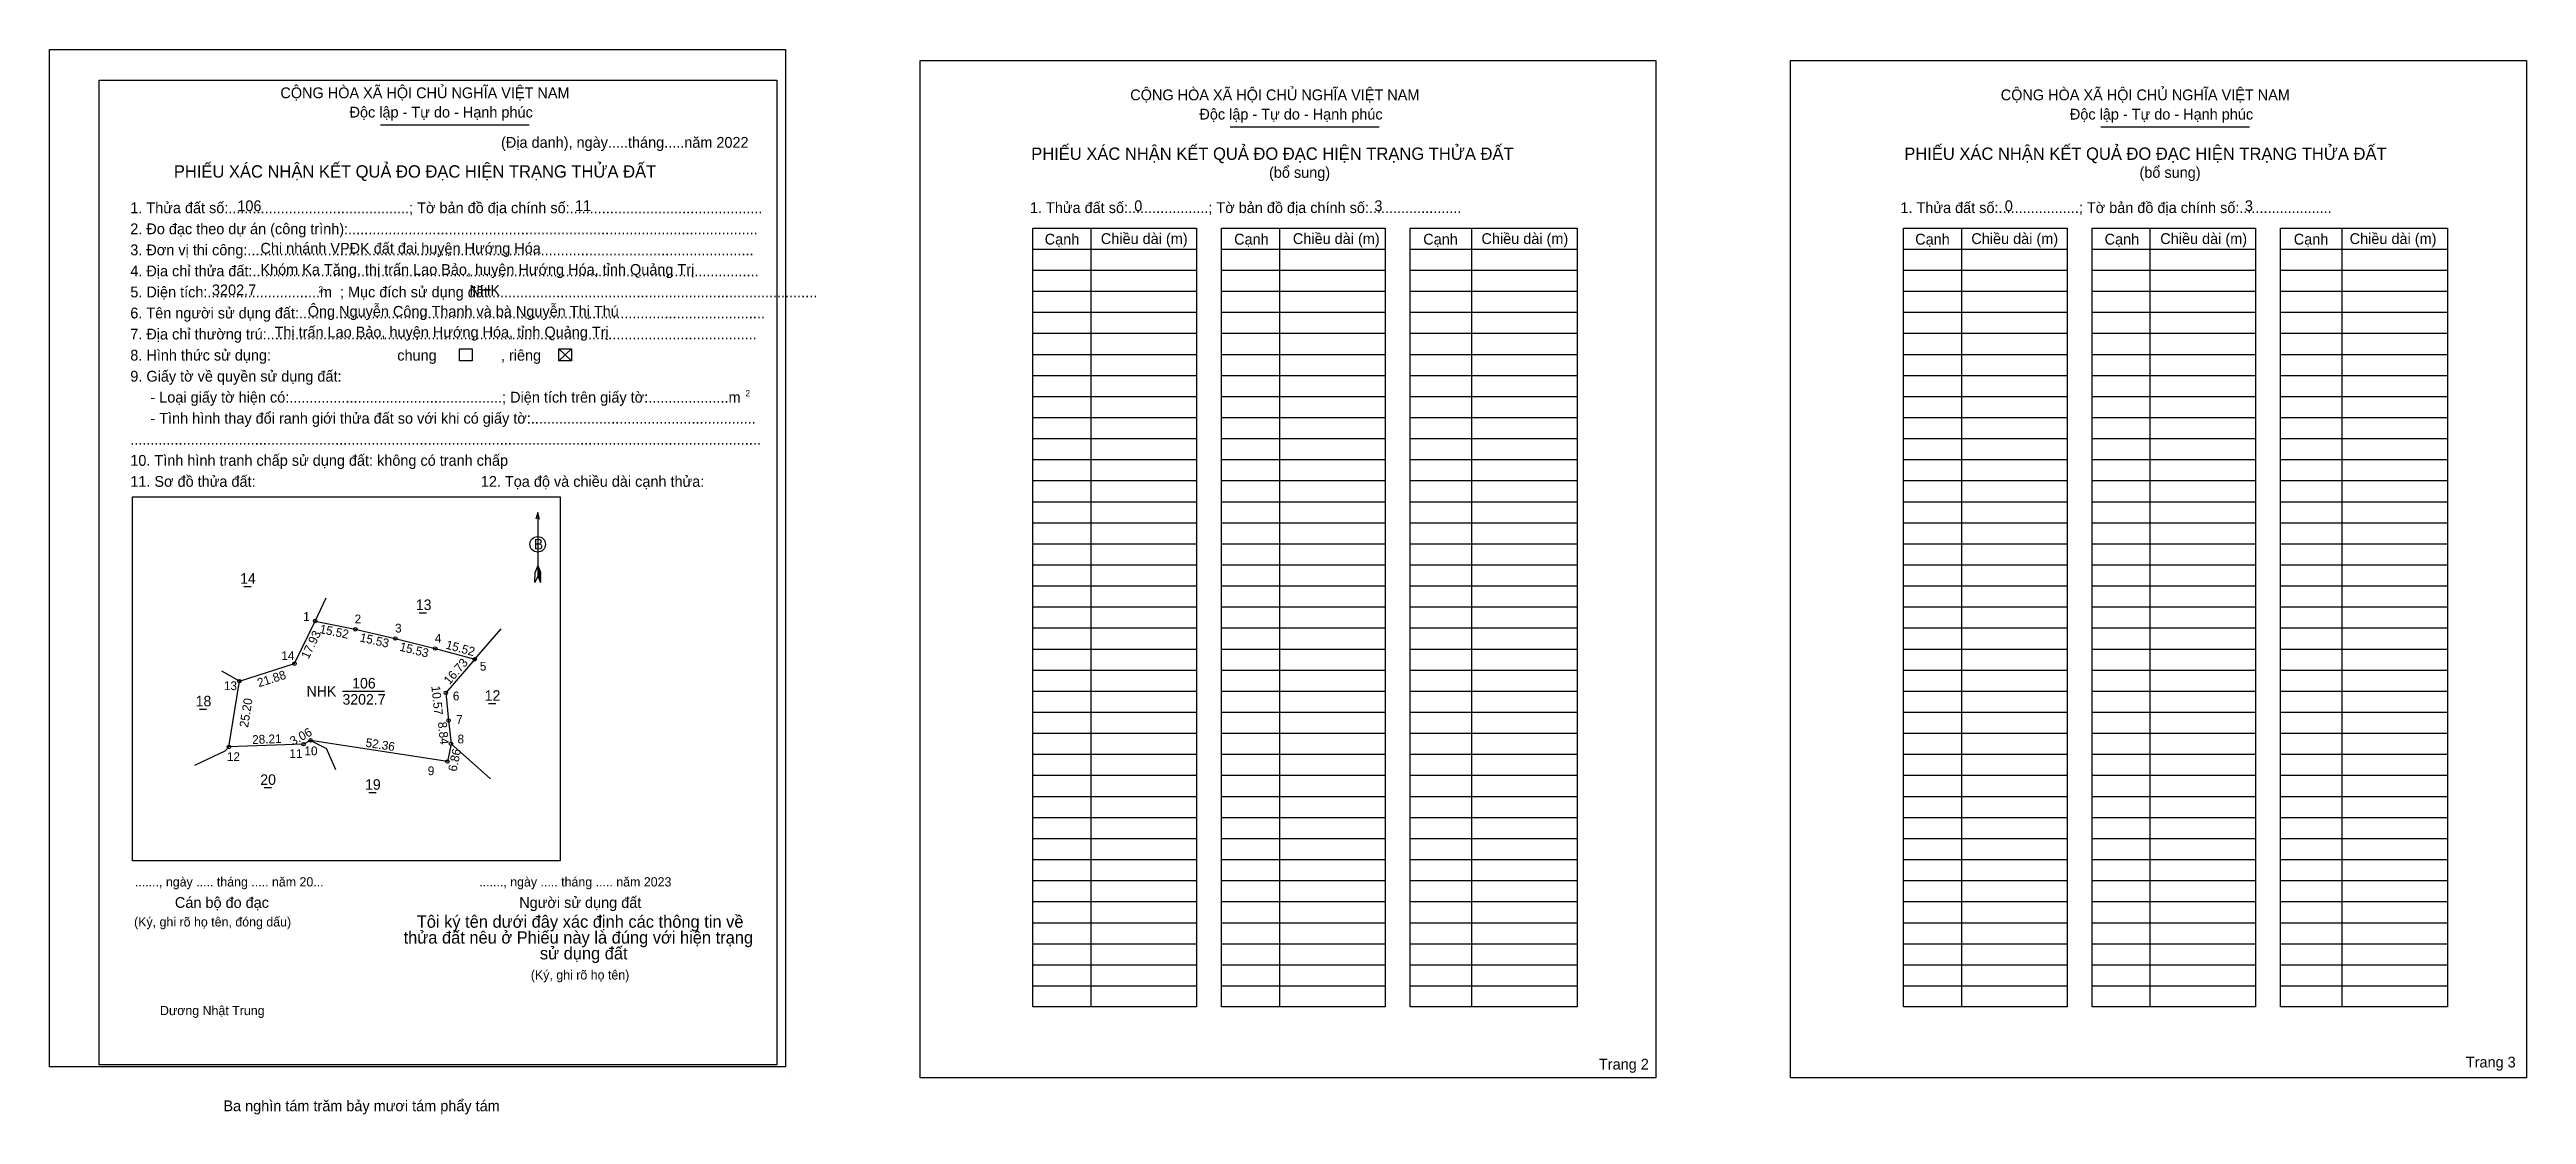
# Model space of a CAD drawing. Extents: x 537122 to 538059, y 1838646 to 1839049.
import ezdxf

# ---------------------------------------------------------------- set-up
doc = ezdxf.new("R2010")
doc.units = 0
for name, color, linetype in [('D2', 7, 'Continuous'), ('DAT CHUA SD', 7, 'Continuous'), ('giao thong 1 moi', 7, 'Continuous'), ('HT - CQ DT', 7, 'Continuous'), ('HT - ODT HT', 7, 'Continuous'), ('HT - TDTT DVO', 7, 'Continuous'), ('HT - TON GIAO', 7, 'Continuous'), ('HT - VAN HOA DT', 7, 'Continuous'), ('HT - Y TE DT', 7, 'Continuous'), ('KHUNG500', 7, 'Continuous'), ('KHUNGTEN', 7, 'Continuous'), ('NHT', 7, 'Continuous'), ('TEXT', 7, 'Continuous')]:
    doc.layers.add(name, color=color, linetype=linetype)

msp = doc.modelspace()

# ---------------------------------------------------------------- linework, layer by layer
at = {"layer": 'D2'}
for p, q in [((537122.43, 1839045.21), (537122.43, 1839045.21)), ((537451.74, 1839045.21), (537451.74, 1839045.21)), ((537247.61, 1839020.79), (537303.92, 1839020.79)), ((537569.11, 1839020.02), (537625.41, 1839020.02)), ((537898.42, 1839020.02), (537954.73, 1839020.02)), ((537516.39, 1838981.73), (537516.39, 1838686.93)), ((537587.72, 1838981.73), (537587.72, 1838686.93)), ((537660.38, 1838981.73), (537660.38, 1838686.93)), ((537845.7, 1838981.73), (537845.7, 1838686.93)), ((537917.03, 1838981.73), (537917.03, 1838686.93)), ((537989.69, 1838981.73), (537989.69, 1838686.93)), ((537494.48, 1838973.77), (537556.36, 1838973.77)), ((537565.81, 1838973.77), (537627.69, 1838973.77)), ((537637.14, 1838973.77), (537700.35, 1838973.77)), ((537823.79, 1838973.77), (537885.67, 1838973.77)), ((537895.12, 1838973.77), (537957, 1838973.77)), ((537966.45, 1838973.77), (538029.66, 1838973.77)), ((537494.48, 1838965.8), (537556.36, 1838965.8)), ((537494.48, 1838957.83), (537556.36, 1838957.83)), ((537565.81, 1838965.8), (537627.69, 1838965.8)), ((537565.81, 1838957.83), (537627.69, 1838957.83)), ((537637.14, 1838965.8), (537700.35, 1838965.8)), ((537637.14, 1838957.83), (537700.35, 1838957.83)), ((537823.79, 1838965.8), (537885.67, 1838965.8)), ((537823.79, 1838957.83), (537885.67, 1838957.83)), ((537895.12, 1838965.8), (537957, 1838965.8)), ((537895.12, 1838957.83), (537957, 1838957.83)), ((537966.45, 1838965.8), (538029.66, 1838965.8)), ((537966.45, 1838957.83), (538029.66, 1838957.83)), ((537494.48, 1838949.86), (537556.36, 1838949.86)), ((537565.81, 1838949.86), (537627.69, 1838949.86)), ((537637.14, 1838949.86), (537700.35, 1838949.86)), ((537823.79, 1838949.86), (537885.67, 1838949.86)), ((537895.12, 1838949.86), (537957, 1838949.86)), ((537966.45, 1838949.86), (538029.66, 1838949.86)), ((537494.48, 1838941.9), (537556.36, 1838941.9)), ((537565.81, 1838941.9), (537627.69, 1838941.9)), ((537637.14, 1838941.9), (537700.35, 1838941.9)), ((537823.79, 1838941.9), (537885.67, 1838941.9)), ((537895.12, 1838941.9), (537957, 1838941.9)), ((537966.45, 1838941.9), (538029.66, 1838941.9)), ((537315.09, 1838936), (537319.88, 1838931.54)), ((537315.09, 1838931.54), (537319.88, 1838936)), ((537494.48, 1838933.93), (537556.36, 1838933.93)), ((537565.81, 1838933.93), (537627.69, 1838933.93)), ((537637.14, 1838933.93), (537700.35, 1838933.93)), ((537823.79, 1838933.93), (537885.67, 1838933.93)), ((537895.12, 1838933.93), (537957, 1838933.93)), ((537966.45, 1838933.93), (538029.66, 1838933.93)), ((537494.48, 1838925.96), (537556.36, 1838925.96)), ((537565.81, 1838925.96), (537627.69, 1838925.96)), ((537637.14, 1838925.96), (537700.35, 1838925.96)), ((537823.79, 1838925.96), (537885.67, 1838925.96)), ((537895.12, 1838925.96), (537957, 1838925.96)), ((537966.45, 1838925.96), (538029.66, 1838925.96)), ((537494.48, 1838917.99), (537556.36, 1838917.99)), ((537565.81, 1838917.99), (537627.69, 1838917.99)), ((537637.14, 1838917.99), (537700.35, 1838917.99)), ((537823.79, 1838917.99), (537885.67, 1838917.99)), ((537895.12, 1838917.99), (537957, 1838917.99)), ((537966.45, 1838917.99), (538029.66, 1838917.99)), ((537494.48, 1838910.03), (537556.36, 1838910.03)), ((537494.48, 1838902.06), (537556.36, 1838902.06)), ((537565.81, 1838910.03), (537627.69, 1838910.03)), ((537565.81, 1838902.06), (537627.69, 1838902.06)), ((537637.14, 1838910.03), (537700.35, 1838910.03)), ((537637.14, 1838902.06), (537700.35, 1838902.06)), ((537823.79, 1838910.03), (537885.67, 1838910.03)), ((537823.79, 1838902.06), (537885.67, 1838902.06)), ((537895.12, 1838910.03), (537957, 1838910.03)), ((537895.12, 1838902.06), (537957, 1838902.06)), ((537966.45, 1838910.03), (538029.66, 1838910.03)), ((537966.45, 1838902.06), (538029.66, 1838902.06)), ((537494.48, 1838894.09), (537556.36, 1838894.09)), ((537565.81, 1838894.09), (537627.69, 1838894.09)), ((537637.14, 1838894.09), (537700.35, 1838894.09)), ((537823.79, 1838894.09), (537885.67, 1838894.09)), ((537895.12, 1838894.09), (537957, 1838894.09)), ((537966.45, 1838894.09), (538029.66, 1838894.09)), ((537494.48, 1838886.12), (537556.36, 1838886.12)), ((537565.81, 1838886.12), (537627.69, 1838886.12)), ((537637.14, 1838886.12), (537700.35, 1838886.12)), ((537823.79, 1838886.12), (537885.67, 1838886.12)), ((537895.12, 1838886.12), (537957, 1838886.12)), ((537966.45, 1838886.12), (538029.66, 1838886.12)), ((537153.78, 1838880.03), (537153.78, 1838880.03)), ((537307.1, 1838874.07), (537307.1, 1838849.97)), ((537494.48, 1838878.16), (537556.36, 1838878.16)), ((537565.81, 1838878.16), (537627.69, 1838878.16)), ((537637.14, 1838878.16), (537700.35, 1838878.16)), ((537823.79, 1838878.16), (537885.67, 1838878.16)), ((537895.12, 1838878.16), (537957, 1838878.16)), ((537966.45, 1838878.16), (538029.66, 1838878.16)), ((537494.48, 1838870.19), (537556.36, 1838870.19)), ((537565.81, 1838870.19), (537627.69, 1838870.19)), ((537637.14, 1838870.19), (537700.35, 1838870.19)), ((537823.79, 1838870.19), (537885.67, 1838870.19)), ((537895.12, 1838870.19), (537957, 1838870.19)), ((537966.45, 1838870.19), (538029.66, 1838870.19)), ((537494.48, 1838862.22), (537556.36, 1838862.22)), ((537565.81, 1838862.22), (537627.69, 1838862.22)), ((537637.14, 1838862.22), (537700.35, 1838862.22)), ((537823.79, 1838862.22), (537885.67, 1838862.22)), ((537895.12, 1838862.22), (537957, 1838862.22)), ((537966.45, 1838862.22), (538029.66, 1838862.22)), ((537306.04, 1838847.51), (537306.09, 1838851.49)), ((537307.1, 1838849.97), (537306.04, 1838847.51)), ((537307.1, 1838853.95), (537306.09, 1838851.49)), ((537307.1, 1838853.95), (537308.12, 1838851.49)), ((537307.1, 1838853.61), (537308.12, 1838851.14)), ((537307.1, 1838853.26), (537308.12, 1838850.79)), ((537307.1, 1838852.91), (537308.13, 1838850.43)), ((537307.1, 1838852.56), (537308.13, 1838850.07)), ((537307.1, 1838852.21), (537308.13, 1838849.71)), ((537307.1, 1838851.87), (537308.13, 1838849.36)), ((537307.1, 1838851.52), (537308.15, 1838849)), ((537307.1, 1838851.18), (537308.15, 1838848.64)), ((537307.1, 1838850.83), (537308.15, 1838848.28)), ((537307.1, 1838850.48), (537308.16, 1838847.94)), ((537307.1, 1838849.97), (537308.16, 1838847.51)), ((537308.16, 1838847.51), (537308.12, 1838851.49)), ((537494.48, 1838854.25), (537556.36, 1838854.25)), ((537494.48, 1838846.29), (537556.36, 1838846.29)), ((537565.81, 1838854.25), (537627.69, 1838854.25)), ((537565.81, 1838846.29), (537627.69, 1838846.29)), ((537637.14, 1838854.25), (537700.35, 1838854.25)), ((537637.14, 1838846.29), (537700.35, 1838846.29)), ((537823.79, 1838854.25), (537885.67, 1838854.25)), ((537823.79, 1838846.29), (537885.67, 1838846.29)), ((537895.12, 1838854.25), (537957, 1838854.25)), ((537895.12, 1838846.29), (537957, 1838846.29)), ((537966.45, 1838854.25), (538029.66, 1838854.25)), ((537966.45, 1838846.29), (538029.66, 1838846.29)), ((537494.48, 1838838.32), (537556.36, 1838838.32)), ((537565.81, 1838838.32), (537627.69, 1838838.32)), ((537637.14, 1838838.32), (537700.35, 1838838.32)), ((537823.79, 1838838.32), (537885.67, 1838838.32)), ((537895.12, 1838838.32), (537957, 1838838.32)), ((537966.45, 1838838.32), (538029.66, 1838838.32)), ((537494.48, 1838830.35), (537556.36, 1838830.35)), ((537565.81, 1838830.35), (537627.69, 1838830.35)), ((537637.14, 1838830.35), (537700.35, 1838830.35)), ((537823.79, 1838830.35), (537885.67, 1838830.35)), ((537895.12, 1838830.35), (537957, 1838830.35)), ((537966.45, 1838830.35), (538029.66, 1838830.35)), ((537494.48, 1838822.38), (537556.36, 1838822.38)), ((537565.81, 1838822.38), (537627.69, 1838822.38)), ((537637.14, 1838822.38), (537700.35, 1838822.38)), ((537823.79, 1838822.38), (537885.67, 1838822.38)), ((537895.12, 1838822.38), (537957, 1838822.38)), ((537966.45, 1838822.38), (538029.66, 1838822.38)), ((537494.48, 1838814.42), (537556.36, 1838814.42)), ((537565.81, 1838814.42), (537627.69, 1838814.42)), ((537637.14, 1838814.42), (537700.35, 1838814.42)), ((537823.79, 1838814.42), (537885.67, 1838814.42)), ((537895.12, 1838814.42), (537957, 1838814.42)), ((537966.45, 1838814.42), (538029.66, 1838814.42)), ((537494.48, 1838806.45), (537556.36, 1838806.45)), ((537494.48, 1838798.48), (537556.36, 1838798.48)), ((537565.81, 1838806.45), (537627.69, 1838806.45)), ((537565.81, 1838798.48), (537627.69, 1838798.48)), ((537637.14, 1838806.45), (537700.35, 1838806.45)), ((537637.14, 1838798.48), (537700.35, 1838798.48)), ((537823.79, 1838806.45), (537885.67, 1838806.45)), ((537823.79, 1838798.48), (537885.67, 1838798.48)), ((537895.12, 1838806.45), (537957, 1838806.45)), ((537895.12, 1838798.48), (537957, 1838798.48)), ((537966.45, 1838806.45), (538029.66, 1838806.45)), ((537966.45, 1838798.48), (538029.66, 1838798.48)), ((537494.48, 1838790.51), (537556.36, 1838790.51)), ((537565.81, 1838790.51), (537627.69, 1838790.51)), ((537637.14, 1838790.51), (537700.35, 1838790.51)), ((537823.79, 1838790.51), (537885.67, 1838790.51)), ((537895.12, 1838790.51), (537957, 1838790.51)), ((537966.45, 1838790.51), (538029.66, 1838790.51)), ((537494.48, 1838782.55), (537556.36, 1838782.55)), ((537565.81, 1838782.55), (537627.69, 1838782.55)), ((537637.14, 1838782.55), (537700.35, 1838782.55)), ((537823.79, 1838782.55), (537885.67, 1838782.55)), ((537895.12, 1838782.55), (537957, 1838782.55)), ((537966.45, 1838782.55), (538029.66, 1838782.55)), ((537494.48, 1838774.58), (537556.36, 1838774.58)), ((537565.81, 1838774.58), (537627.69, 1838774.58)), ((537637.14, 1838774.58), (537700.35, 1838774.58)), ((537823.79, 1838774.58), (537885.67, 1838774.58)), ((537895.12, 1838774.58), (537957, 1838774.58)), ((537966.45, 1838774.58), (538029.66, 1838774.58)), ((537494.48, 1838766.61), (537556.36, 1838766.61)), ((537565.81, 1838766.61), (537627.69, 1838766.61)), ((537637.14, 1838766.61), (537700.35, 1838766.61)), ((537823.79, 1838766.61), (537885.67, 1838766.61)), ((537895.12, 1838766.61), (537957, 1838766.61)), ((537966.45, 1838766.61), (538029.66, 1838766.61)), ((537494.48, 1838758.64), (537556.36, 1838758.64)), ((537565.81, 1838758.64), (537627.69, 1838758.64)), ((537637.14, 1838758.64), (537700.35, 1838758.64)), ((537823.79, 1838758.64), (537885.67, 1838758.64)), ((537895.12, 1838758.64), (537957, 1838758.64)), ((537966.45, 1838758.64), (538029.66, 1838758.64)), ((537494.48, 1838750.67), (537556.36, 1838750.67)), ((537494.48, 1838742.71), (537556.36, 1838742.71)), ((537565.81, 1838750.67), (537627.69, 1838750.67)), ((537565.81, 1838742.71), (537627.69, 1838742.71)), ((537637.14, 1838750.67), (537700.35, 1838750.67)), ((537637.14, 1838742.71), (537700.35, 1838742.71)), ((537823.79, 1838750.67), (537885.67, 1838750.67)), ((537823.79, 1838742.71), (537885.67, 1838742.71)), ((537895.12, 1838750.67), (537957, 1838750.67)), ((537895.12, 1838742.71), (537957, 1838742.71)), ((537966.45, 1838750.67), (538029.66, 1838750.67)), ((537966.45, 1838742.71), (538029.66, 1838742.71)), ((537315.62, 1838742.16), (537315.62, 1838742.16)), ((537494.48, 1838734.74), (537556.36, 1838734.74)), ((537565.81, 1838734.74), (537627.69, 1838734.74)), ((537637.14, 1838734.74), (537700.35, 1838734.74)), ((537823.79, 1838734.74), (537885.67, 1838734.74)), ((537895.12, 1838734.74), (537957, 1838734.74)), ((537966.45, 1838734.74), (538029.66, 1838734.74)), ((537494.48, 1838726.77), (537556.36, 1838726.77)), ((537565.81, 1838726.77), (537627.69, 1838726.77)), ((537637.14, 1838726.77), (537700.35, 1838726.77)), ((537823.79, 1838726.77), (537885.67, 1838726.77)), ((537895.12, 1838726.77), (537957, 1838726.77)), ((537966.45, 1838726.77), (538029.66, 1838726.77)), ((537494.48, 1838718.8), (537556.36, 1838718.8)), ((537565.81, 1838718.8), (537627.69, 1838718.8)), ((537637.14, 1838718.8), (537700.35, 1838718.8)), ((537823.79, 1838718.8), (537885.67, 1838718.8)), ((537895.12, 1838718.8), (537957, 1838718.8)), ((537966.45, 1838718.8), (538029.66, 1838718.8)), ((537494.48, 1838710.84), (537556.36, 1838710.84)), ((537565.81, 1838710.84), (537627.69, 1838710.84)), ((537637.14, 1838710.84), (537700.35, 1838710.84)), ((537823.79, 1838710.84), (537885.67, 1838710.84)), ((537895.12, 1838710.84), (537957, 1838710.84)), ((537966.45, 1838710.84), (538029.66, 1838710.84)), ((537494.48, 1838702.87), (537556.36, 1838702.87)), ((537565.81, 1838702.87), (537627.69, 1838702.87)), ((537637.14, 1838702.87), (537700.35, 1838702.87)), ((537823.79, 1838702.87), (537885.67, 1838702.87)), ((537895.12, 1838702.87), (537957, 1838702.87)), ((537966.45, 1838702.87), (538029.66, 1838702.87)), ((537494.48, 1838694.9), (537556.36, 1838694.9)), ((537565.81, 1838694.9), (537627.69, 1838694.9)), ((537637.14, 1838694.9), (537700.35, 1838694.9)), ((537823.79, 1838694.9), (537885.67, 1838694.9)), ((537895.12, 1838694.9), (537957, 1838694.9)), ((537966.45, 1838694.9), (538029.66, 1838694.9)), ((537400.86, 1838660.11), (537400.86, 1838660.11)), ((537730.16, 1838660.11), (537730.16, 1838660.11))]:
    msp.add_line(p, q, dxfattribs=at)
for points in [[(537494.48, 1838981.73), (537556.36, 1838981.73), (537556.36, 1838686.93), (537494.48, 1838686.93)], [(537565.81, 1838981.73), (537627.69, 1838981.73), (537627.69, 1838686.93), (537565.81, 1838686.93)], [(537637.14, 1838981.73), (537700.35, 1838981.73), (537700.35, 1838686.93), (537637.14, 1838686.93)], [(537823.79, 1838981.73), (537885.67, 1838981.73), (537885.67, 1838686.93), (537823.79, 1838686.93)], [(537895.12, 1838981.73), (537957, 1838981.73), (537957, 1838686.93), (537895.12, 1838686.93)], [(537966.45, 1838981.73), (538029.66, 1838981.73), (538029.66, 1838686.93), (537966.45, 1838686.93)], [(537153.78, 1838880.03), (537315.62, 1838880.03), (537315.62, 1838742.16), (537153.78, 1838742.16)]]:
    msp.add_lwpolyline(points, close=True, dxfattribs=at)
msp.add_lwpolyline([(537307.79, 1838871.51), (537307.1, 1838874.07), (537306.41, 1838871.51)], dxfattribs=at)
msp.add_circle((537307.1, 1838862.02), 2.94, dxfattribs=at)
at = {"layer": 'DAT CHUA SD'}
msp.add_lwpolyline([(537141.25, 1839037.77), (537397.54, 1839037.77), (537397.54, 1838664.94), (537141.25, 1838664.94)], close=True, dxfattribs=at)
at = {"layer": 'giao thong 1 moi'}
for p, q in [((537222.9, 1838832.99), (537227.13, 1838841.73)), ((537283.26, 1838818.49), (537293.26, 1838830.07)), ((537194.25, 1838810.2), (537187.66, 1838814.02)), ((537190.31, 1838785.31), (537188.81, 1838783.85)), ((537221.18, 1838787.82), (537227.23, 1838784.72)), ((537274.31, 1838786.52), (537289.25, 1838773.27))]:
    msp.add_line(p, q, dxfattribs=at)
at = {"layer": 'HT - TDTT DVO'}
for p, q in [((537177.44, 1838778.47), (537188.81, 1838783.85)), ((537230.76, 1838776.61), (537227.23, 1838784.72))]:
    msp.add_line(p, q, dxfattribs=at)
msp.add_lwpolyline([(537221.18, 1838787.82), (537218.5, 1838786.35), (537190.31, 1838785.31), (537194.25, 1838810.2), (537215.09, 1838816.85), (537222.9, 1838832.99), (537238.11, 1838829.87), (537253.24, 1838826.4), (537268.3, 1838822.61), (537283.26, 1838818.49), (537272.34, 1838805.82), (537273.41, 1838795.31), (537274.31, 1838786.52), (537272.92, 1838779.8)], close=True, dxfattribs=at)
at = {"layer": 'HT - TON GIAO'}
for p, q in [((537195.99, 1838846.05), (537198.74, 1838846.05)), ((537262.32, 1838836.1), (537265.07, 1838836.1)), ((537179.11, 1838799.62), (537181.84, 1838799.62)), ((537233.24, 1838806.39), (537249.18, 1838806.39)), ((537288.49, 1838801.75), (537291.24, 1838801.75)), ((537203.62, 1838769.91), (537206.37, 1838769.91)), ((537243.23, 1838768.06), (537245.98, 1838768.06))]:
    msp.add_line(p, q, dxfattribs=at)
at = {"layer": 'KHUNGTEN'}
for points in [[(537277.47, 1838936), (537282.26, 1838936), (537282.26, 1838931.54), (537277.47, 1838931.54)], [(537315.09, 1838936), (537319.88, 1838936), (537319.88, 1838931.54), (537315.09, 1838931.54)]]:
    msp.add_lwpolyline(points, close=True, dxfattribs=at)
at = {"layer": 'NHT'}
for points in [[(537122.43, 1839049.32), (537400.85, 1839049.32), (537400.85, 1838664.23), (537122.43, 1838664.23)], [(537451.74, 1839045.21), (537730.16, 1839045.21), (537730.16, 1838660.11), (537451.74, 1838660.11)], [(537781.05, 1839045.21), (538059.47, 1839045.21), (538059.47, 1838660.11), (537781.05, 1838660.11)]]:
    msp.add_lwpolyline(points, close=True, dxfattribs=at)
at = {"layer": 'TEXT'}
for centre in [(537222.9, 1838832.99), (537238.11, 1838829.87), (537253.24, 1838826.4), (537215.09, 1838816.85), (537268.3, 1838822.61), (537283.26, 1838818.49), (537194.25, 1838810.2), (537272.34, 1838805.82), (537273.41, 1838795.31), (537190.31, 1838785.31), (537218.5, 1838786.35), (537221.18, 1838787.82), (537221.18, 1838787.82), (537272.92, 1838779.8), (537274.31, 1838786.52)]:
    msp.add_circle(centre, 0.664, dxfattribs=at)

# ---------------------------------------------------------------- texts
at = {"layer": 'D2'}
for s, height, p in [('CỘNG HÒA XÃ HỘI CHỦ NGHĨA VIỆT NAM', 4.0898, (537209.76, 1839030.88)), ('CỘNG HÒA XÃ HỘI CHỦ NGHĨA VIỆT NAM', 4.0898, (537531.27, 1839030.11)), ('CỘNG HÒA XÃ HỘI CHỦ NGHĨA VIỆT NAM', 4.0898, (537860.58, 1839030.11)), ('Độc lập - Tự do - Hạnh phúc', 4.0898, (537235.92, 1839023.58)), ('Độc lập - Tự do - Hạnh phúc', 4.0898, (537557.43, 1839022.81)), ('Độc lập - Tự do - Hạnh phúc', 4.0898, (537886.74, 1839022.81)), ('(Địa danh), ngày.....tháng.....năm 2022', 4.0898, (537293.23, 1839012.13)), ('PHIẾU XÁC NHẬN KẾT QUẢ ĐO ĐẠC HIỆN TRẠNG THỬA ĐẤT', 4.6745, (537169.46, 1839000.83)), ('PHIẾU XÁC NHẬN KẾT QUẢ ĐO ĐẠC HIỆN TRẠNG THỬA ĐẤT', 4.6745, (537493.82, 1839007.55)), ('(bổ sung)', 4.09, (537583.77, 1839000.76)), ('PHIẾU XÁC NHẬN KẾT QUẢ ĐO ĐẠC HIỆN TRẠNG THỬA ĐẤT', 4.6745, (537824.1, 1839007.55)), ('(bổ sung)', 4.09, (537913.09, 1839000.76)), ('1. Thửa đất số:.............................................; Tờ bản đồ địa chính số:................................................', 4.08978, (537152.98, 1838987.37)), ('1. Thửa đất số:....................; Tờ bản đồ địa chính số:.......................', 4.0898, (537493.33, 1838987.41)), ('1. Thửa đất số:....................; Tờ bản đồ địa chính số:.......................', 4.0898, (537822.64, 1838987.41)), ('2. Đo đạc theo dự án (công trình):......................................................................................................', 4.08978, (537152.98, 1838979.4)), ('Cạnh', 4.09, (537498.91, 1838975.49)), ('Chiều dài (m)', 4.0898, (537520.15, 1838975.69)), ('Cạnh', 4.09, (537570.57, 1838975.49)), ('Chiều dài (m)', 4.0898, (537592.8, 1838975.69)), ('Cạnh', 4.09, (537642.12, 1838975.49)), ('Chiều dài (m)', 4.0898, (537664.14, 1838975.69)), ('Cạnh', 4.09, (537828.22, 1838975.49)), ('Chiều dài (m)', 4.0898, (537849.47, 1838975.69)), ('Cạnh', 4.09, (537899.89, 1838975.49)), ('Chiều dài (m)', 4.0898, (537920.95, 1838975.69)), ('Cạnh', 4.09, (537971.44, 1838975.49)), ('Chiều dài (m)', 4.0898, (537992.6, 1838975.69)), ('4. Địa chỉ thửa đất:..............................................................................................................................', 4.08978, (537152.98, 1838963.46)), ('3. Đơn vị thi công:..............................................................................................................................', 4.08978, (537152.98, 1838971.43)), ('5. Diện tích:............................m  ; Mục đích sử dụng đất:.................................................................................', 4.08978, (537152.98, 1838955.5)), ('2', 2.34, (537224.16, 1838957.35)), ('6. Tên người sử dụng đất:....................................................................................................................', 4.08978, (537152.98, 1838947.53)), ('7. Địa chỉ thường trú:..........................................................................................................................', 4.08978, (537152.98, 1838939.56)), ('chung                , riêng', 4.0898, (537253.98, 1838931.55)), ('9. Giấy tờ về quyền sử dụng đất:', 4.0898, (537152.98, 1838923.62)), ('2', 2.34, (537385.68, 1838918.05)), ('     - Loại giấy tờ hiện có:.....................................................; Diện tích trên giấy tờ:....................m', 4.08978, (537152.98, 1838915.66)), ('     - Tình hình thay đổi ranh giới thửa đất so với khi có giấy tờ:........................................................', 4.08978, (537152.98, 1838907.69)), ('10. Tình hình tranh chấp sử dụng đất: không có tranh chấp', 4.0898, (537152.98, 1838891.75)), ('.............................................................................................................................................................', 4.08978, (537152.98, 1838899.72)), ('11. Sơ đồ thửa đất:', 4.0898, (537152.98, 1838883.79)), ('12. Tọa độ và chiều dài cạnh thửa:', 4.0898, (537285.59, 1838883.79)), ('B', 3.98, (537305.63, 1838860.08)), ('......., ngày ..... tháng ..... năm 20...', 3.5057, (537154.72, 1838732.5)), ('......., ngày ..... tháng ..... năm 2023', 3.5057, (537284.98, 1838732.5)), ('Cán bộ đo đạc', 4.0898, (537169.86, 1838724.4)), ('Người sử dụng đất', 4.0898, (537300.12, 1838724.4)), ('(Ký, ghi rõ họ tên, đóng dấu)', 3.5057, (537154.41, 1838717.36)), ('thửa đất nêu ở Phiếu này là đúng với hiện trạng', 4.6475, (537256.37, 1838710.89)), ('Tôi ký tên dưới đây xác định các thông tin về', 4.6475, (537261.34, 1838716.89)), ('sử dụng đất', 4.6475, (537307.93, 1838704.9)), ('(Ký, ghi rõ họ tên)', 3.5057, (537304.5, 1838697.29)), ('Dương Nhật Trung', 3.5057, (537164.21, 1838683.81)), ('Trang 2', 4.09, (537708.6, 1838663.19)), ('Trang 3', 4.09, (538036.54, 1838663.99))]:
    msp.add_text(s, height=height, dxfattribs=at).set_placement(p)
at = {"layer": 'HT - CQ DT'}
for s, p in [('106', (537193.48, 1838988.12)), ('11', (537321.2, 1838988.19)), ('0', (537532.79, 1838988.12)), ('3', (537623.64, 1838988.15)), ('0', (537862.11, 1838988.12)), ('3', (537952.95, 1838988.15)), ('Chi nhánh VPĐK đất đai huyện Hướng Hóa', (537202.21, 1838972.05)), ('Khóm Ka Tăng, thị trấn Lao Bảo, huyện Hướng Hóa, tỉnh Quảng Trị', (537202.21, 1838964.01)), ('3202.7', (537183.87, 1838956.29)), ('NHK', (537281.31, 1838956.13)), ('Ông Nguyễn Công Thanh và bà Nguyễn Thị Thú', (537220.11, 1838948.16)), ('Thị trấn Lao Bảo, huyện Hướng Hóa, tỉnh Quảng Trị', (537207.55, 1838940.32)), ('Ba nghìn tám trăm bảy mươi tám phẩy tám', (537188.21, 1838647.43))]:
    msp.add_text(s, height=4.09, dxfattribs=at).set_placement(p)
at = {"layer": 'HT - ODT HT'}
for s, p in [('14', (537194.52, 1838847.12)), ('13', (537260.99, 1838837.16)), ('18', (537177.7, 1838800.69)), ('12', (537287.05, 1838802.81)), ('20', (537202.15, 1838770.97)), ('19', (537241.79, 1838769.13))]:
    msp.add_text(s, height=3.984, dxfattribs=at).set_placement(p)
at = {"layer": 'HT - TON GIAO'}
for s, p in [('1', (537218.39, 1838833.06)), ('2', (537237.83, 1838832.1)), ('3', (537253.15, 1838828.62)), ('4', (537268.17, 1838824.8)), ('14', (537210.11, 1838818.2)), ('5', (537285.22, 1838814.22)), ('13', (537188.4, 1838806.83)), ('6', (537275.01, 1838802.96)), ('7', (537276.26, 1838794.05)), ('8', (537276.77, 1838786.68)), ('12', (537189.53, 1838779.99)), ('11', (537213.18, 1838781.16)), ('10', (537218.87, 1838782.18)), ('9', (537265.53, 1838774.64))]:
    msp.add_text(s, height=3.32, dxfattribs=at).set_placement(p)
at = {"layer": 'HT - VAN HOA DT'}
msp.add_text('8. Hình thức sử dụng:', height=4.0899, dxfattribs=at).set_placement((537152.98, 1838931.59))
at = {"layer": 'HT - Y TE DT'}
for s, rotation, p in [('17.93', 64.1766, (537220.39, 1838818.34)), ('15.52', 348.39056, (537224.37, 1838828.48)), ('15.53', 347.12384, (537239.58, 1838825.31)), ('15.53', 345.85696, (537254.61, 1838821.81)), ('16.73', 49.22138, (537273.73, 1838808.65)), ('15.52', 344.59024, (537272.07, 1838822.6)), ('21.88', 17.69777, (537201.63, 1838807.89)), ('10.57', 275.82814, (537266.86, 1838808.29)), ('25.20', 81.00492, (537197.51, 1838792.52)), ('28.21', 2.11283, (537199.16, 1838786.43)), ('3.06', 28.7451, (537214.51, 1838785.76)), ('8.84', 275.82814, (537269.34, 1838794.68)), ('52.36', 351.18894, (537241.81, 1838785.43)), ('6.86', 78.31345, (537276.4, 1838775.81))]:
    msp.add_text(s, height=3.32, rotation=rotation, dxfattribs=at).set_placement(p)
at = {"layer": 'KHUNG500'}
for s, p in [('NHK', (537219.65, 1838804.4)), ('106', (537236.91, 1838807.45)), ('3202.7', (537233.25, 1838801.34))]:
    msp.add_text(s, height=3.984, dxfattribs=at).set_placement(p)

doc.saveas('drawing.dxf')
